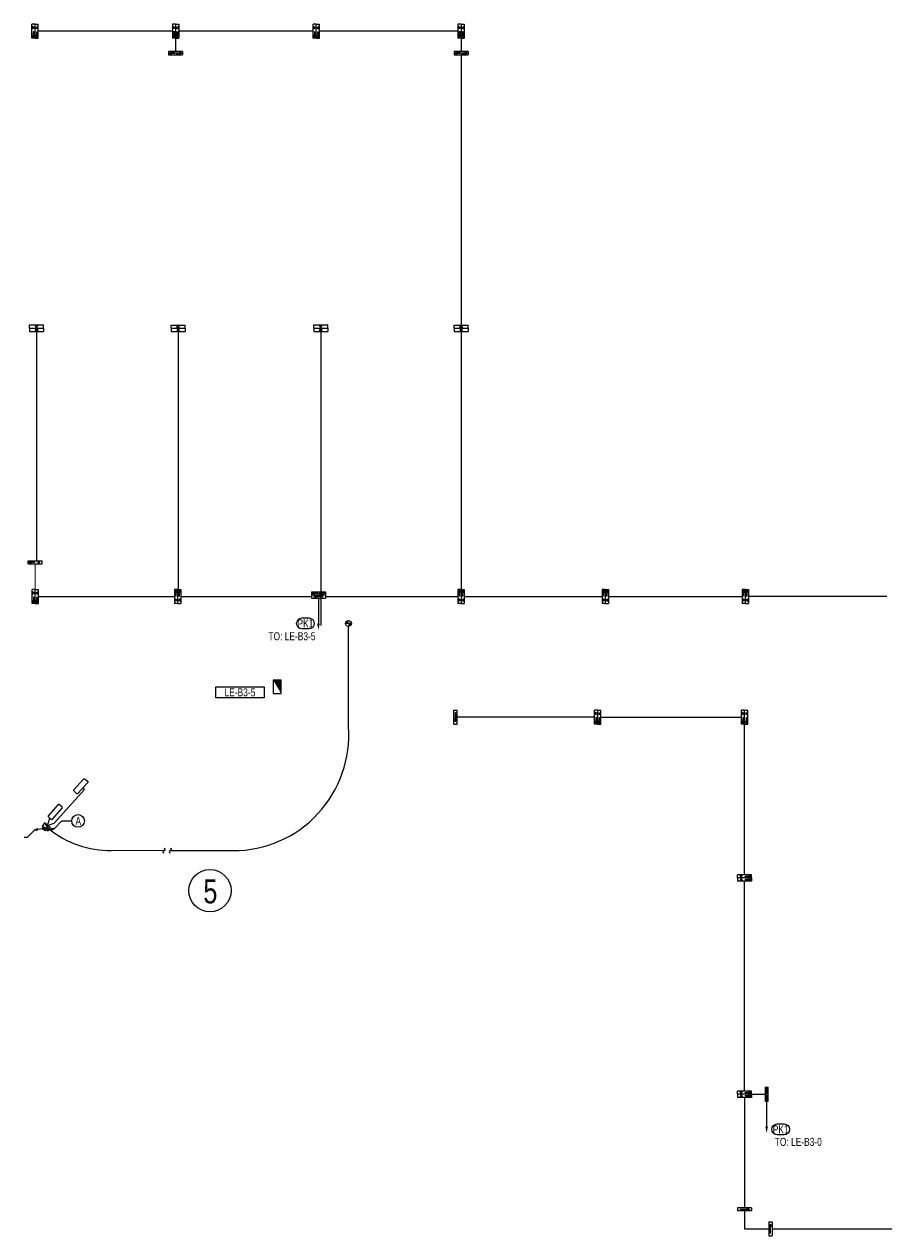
# Model space of a CAD drawing. Header units: millimetres. Extents: x 96113 to 417369, y 91642 to 242281.
# Drawn here: x 255089 to 352061, y 106039 to 242281 of the extents above; entities that cross this region are included whole.
import ezdxf
from ezdxf.enums import TextEntityAlignment as Align

# ---------------------------------------------------------------- set-up
doc = ezdxf.new("R2010")
doc.units = ezdxf.units.MM
doc.header["$LTSCALE"] = 300
doc.linetypes.add('CEN-1', pattern=[24, 20, -2, 0, -2])
for name, color, linetype in [('4', 4, 'Continuous'), ('e-con', 1, 'Continuous'), ('E-SYM', 2, 'Continuous'), ('E-TEXT', 6, 'Continuous'), ('e-text-box', 7, 'Continuous'), ('E-WIRE', 4, 'Continuous'), ('e-wire1s', 4, 'CEN-1'), ('Parking-L', 4, 'Continuous'), ('parking-p', 7, 'Continuous')]:
    doc.layers.add(name, color=color, linetype=linetype)
doc.styles.add('돋움', font='')
doc.styles.get('돋움').set_extended_font_data('Dotum')

# ---------------------------------------------------------------- blocks, each defined once
blk = doc.blocks.new('100-94')
at = {"layer": 'e-con', "linetype": 'Continuous'}
blk.add_line((52, 54), (477, 479), dxfattribs=at)
at = {"layer": 'e-con'}
blk.add_lwpolyline([(477, 479), (292, 373), (365, 294)], close=True, dxfattribs=at)
at = {"layer": 'e-con', "linetype": 'Continuous'}
blk.add_circle((0, 0), 75, dxfattribs=at)
blk = doc.blocks.new('100-33')
at = {"layer": 'E-SYM'}
blk.add_lwpolyline([(-250, -150), (250, -150), (250, 150), (-250, 150)], close=True, dxfattribs=at)
blk.add_solid([(-250, -150), (250, -150), (250, 150), (250, -150)], dxfattribs=at)
blk = doc.blocks.new('ar')
at = {"layer": '4', "color": 4}
blk.add_lwpolyline([(0, 0, 150, 0, 0), (360, 0, 0, 0, 0)], format="xyseb", dxfattribs=at)

msp = doc.modelspace()

# ---------------------------------------------------------------- hatches: boundary and pattern name
at = {"layer": 'parking-p', "linetype": 'Continuous'}
h = msp.add_hatch(color=2, dxfattribs=at)
h.paths.add_polyline_path([(291877, 174890), (291541, 174890), (291541, 174554, 0.4142136)])
h.paths.add_polyline_path([(291541, 175226, 0.4142136), (291206, 174890), (291541, 174890)])

# ---------------------------------------------------------------- linework, layer by layer
at = {"color": 1}
msp.add_circle((275967, 144849), 2382, dxfattribs=at)
at = {"layer": 'E-SYM'}
for p, q in [((257101, 152108), (257910, 151752)), ((257910, 151752), (257379, 152459))]:
    msp.add_line(p, q, dxfattribs=at)
for points in [[(262204, 156977), (261131, 155783, -0.4142136), (260962, 155774), (260688, 156021, -0.4142136), (260679, 156190), (261752, 157383, -0.4142136), (261921, 157392), (262195, 157146, -0.4142136)], [(258882, 154502), (257808, 153308, 0.4142136), (257817, 153139), (258091, 152893, 0.4142136), (258260, 152902), (259334, 154095, 0.4142136), (259325, 154264), (259051, 154511, 0.4142136)]]:
    msp.add_lwpolyline(points, format="xyb", close=True, dxfattribs=at)
msp.add_lwpolyline([(257101, 152108), (257770, 151577), (258049, 151928), (257379, 152459)], close=True, dxfattribs=at)
at = {"layer": 'E-TEXT'}
for points in [[(286326, 175512), (287084, 175512, -1), (287084, 174276), (286326, 174276, -1), (286326, 175512, -1)], [(339757, 118615), (340515, 118615, -1), (340515, 117379), (339757, 117379, -1), (339757, 118615, -1)]]:
    msp.add_lwpolyline(points, format="xyb", dxfattribs=at)
at = {"layer": 'e-text-box'}
for p, q in [((258460, 151802), (259325, 152691)), ((259325, 152691), (260422, 152691)), ((256271, 151706), (255406, 150818)), ((255406, 150818), (255089, 150818))]:
    msp.add_line(p, q, dxfattribs=at)
msp.add_lwpolyline([(276619, 167751), (282068, 167751), (282068, 166548), (276619, 166548)], close=True, dxfattribs=at)
msp.add_circle((261142, 152691), 720, dxfattribs=at)
at = {"layer": 'E-WIRE'}
for p, q in [((271743, 241494), (256673, 241494)), ((287555, 241494), (272463, 241494)), ((303846, 241494), (288275, 241494)), ((304206, 238846), (304206, 178464)), ((256473, 207746), (256473, 181952)), ((272380, 207734), (272380, 178711)), ((288423, 207746), (288423, 174651)), ((256682, 177924), (271968, 177924)), ((272688, 177924), (287377, 177924)), ((288164, 177744), (288164, 174880)), ((288952, 177924), (303846, 177924)), ((304566, 177924), (320054, 177924)), ((320774, 177924), (335789, 177924)), ((352061, 177924), (336509, 177924)), ((291541, 163320), (291541, 174554)), ((319211, 164374), (303746, 164374)), ((319931, 164374), (335724, 164374)), ((336084, 146645), (336084, 163586)), ((258455, 152436), (261853, 156213)), ((261853, 156213), (261668, 156380)), ((257714, 152193), (257954, 153016)), ((257714, 152193), (258455, 152436)), ((271513, 149350), (278588, 149350)), ((336084, 122319), (336084, 145925)), ((336084, 121599), (336084, 109187)), ((338552, 121172), (338552, 118308)), ((336084, 108827), (336084, 106827)), ((336084, 106827), (338803, 106827)), ((339163, 106827), (397762, 106827))]:
    msp.add_line(p, q, dxfattribs=at)
at = {"layer": 'E-WIRE', "lineweight": 0}
for p, q in [((256322, 181592), (256322, 178711)), ((264869, 149350), (270800, 149350))]:
    msp.add_line(p, q, dxfattribs=at)
at = {"layer": 'E-WIRE', "ltscale": 0.5}
for points in [[(272103, 240706), (272103, 239206)], [(304206, 240706), (304206, 239206)], [(336872, 121959), (338372, 121959)]]:
    msp.add_lwpolyline(points, dxfattribs=at)
at = {"layer": 'E-WIRE'}
for centre, start, end in [((270800, 149224), 82.66382, 262.66382), ((270817, 149475), 262.66382, 82.66382), ((271513, 149224), 82.66382, 262.66382), ((271529, 149475), 262.66382, 82.66382)]:
    msp.add_arc(centre, 126, start, end, dxfattribs=at)
at = {"layer": 'Parking-L'}
for centre, radius, start, end in [((278588, 162341), 12991, 270, 4.32131), ((264869, 160633), 11283, 231.91418, 270)]:
    msp.add_arc(centre, radius, start, end, dxfattribs=at)
at = {"layer": 'parking-p', "color": 2, "linetype": 'Continuous'}
for p, q in [((255953, 240706), (255953, 242281)), ((255953, 240706), (255953, 242281)), ((255953, 240706), (255953, 242281)), ((256313, 242281), (255953, 242281)), ((255962, 241865), (255962, 241910)), ((255962, 241910), (256098, 241910)), ((255962, 241865), (256098, 241865)), ((256301, 241888), (256019, 242016)), ((256019, 242016), (256098, 241910)), ((256301, 241888), (256019, 241759)), ((256019, 241759), (256098, 241865)), ((256155, 241438), (256110, 241438)), ((256110, 241438), (256110, 240966)), ((256155, 241438), (256155, 240966)), ((256313, 240706), (256313, 242281)), ((256313, 240706), (256313, 242281)), ((256313, 240706), (256313, 242281)), ((256313, 240706), (256313, 242281)), ((256313, 242281), (256673, 242281)), ((256324, 241888), (256606, 242016)), ((256324, 241888), (256606, 241759)), ((256470, 241438), (256515, 241438)), ((256470, 241438), (256470, 240966)), ((256515, 241438), (256515, 240966)), ((256606, 242016), (256528, 241910)), ((256663, 241910), (256528, 241910)), ((256606, 241759), (256528, 241865)), ((256663, 241865), (256528, 241865)), ((256663, 241865), (256663, 241910)), ((256673, 240706), (256673, 242281)), ((256673, 240706), (256673, 242281)), ((256673, 240706), (256673, 242281)), ((271743, 242281), (271743, 240706)), ((271743, 242281), (271743, 240706)), ((272103, 242281), (271743, 242281)), ((271743, 242281), (271743, 240706)), ((271753, 241865), (271753, 241910)), ((271753, 241910), (271888, 241910)), ((271753, 241865), (271888, 241865)), ((272091, 241888), (271810, 242016)), ((271810, 242016), (271888, 241910)), ((272091, 241888), (271810, 241759)), ((271810, 241759), (271888, 241865)), ((271946, 241438), (271901, 241438)), ((271901, 241438), (271901, 241343)), ((271901, 241234), (271901, 240966)), ((271946, 241438), (271946, 241343)), ((271946, 241234), (271946, 240966)), ((272103, 242281), (272103, 240706)), ((272103, 242281), (272103, 240706)), ((272103, 242281), (272103, 240706)), ((272103, 242281), (272463, 242281)), ((272103, 242281), (272103, 240706)), ((272115, 241888), (272396, 242016)), ((272115, 241888), (272396, 241759)), ((272261, 241438), (272306, 241438)), ((272261, 241438), (272261, 241343)), ((272261, 241234), (272261, 240966)), ((272306, 241438), (272306, 241343)), ((272306, 241234), (272306, 240966)), ((272396, 242016), (272318, 241910)), ((272453, 241910), (272318, 241910)), ((272396, 241759), (272318, 241865)), ((272453, 241865), (272318, 241865)), ((272453, 241865), (272453, 241910)), ((272463, 242281), (272463, 240706)), ((272463, 242281), (272463, 240706)), ((272463, 242281), (272463, 240706)), ((287555, 240706), (287555, 242281)), ((287555, 240706), (287555, 242281)), ((287555, 240706), (287555, 242281)), ((287915, 242281), (287555, 242281)), ((287564, 241865), (287564, 241910)), ((287564, 241910), (287699, 241910)), ((287564, 241865), (287699, 241865)), ((287903, 241888), (287621, 242016)), ((287621, 242016), (287699, 241910)), ((287903, 241888), (287621, 241759)), ((287621, 241759), (287699, 241865)), ((287757, 241438), (287712, 241438)), ((287712, 241438), (287712, 240966)), ((287757, 241438), (287757, 240966)), ((287915, 240706), (287915, 242281)), ((287915, 240706), (287915, 242281)), ((287915, 240706), (287915, 242281)), ((287915, 240706), (287915, 242281)), ((287915, 242281), (288275, 242281)), ((287926, 241888), (288208, 242016)), ((287926, 241888), (288208, 241759)), ((288072, 241438), (288117, 241438)), ((288072, 241438), (288072, 240966)), ((288117, 241438), (288117, 240966)), ((288208, 242016), (288130, 241910)), ((288265, 241910), (288130, 241910)), ((288208, 241759), (288130, 241865)), ((288265, 241865), (288130, 241865)), ((288265, 241865), (288265, 241910)), ((288275, 240706), (288275, 242281)), ((288275, 240706), (288275, 242281)), ((288275, 240706), (288275, 242281)), ((303846, 242281), (303846, 240706)), ((303846, 242281), (303846, 240706)), ((304206, 242281), (303846, 242281)), ((303846, 242281), (303846, 240706)), ((303856, 241865), (303856, 241910)), ((303856, 241910), (303991, 241910)), ((303856, 241865), (303991, 241865)), ((304194, 241888), (303913, 242016)), ((303913, 242016), (303991, 241910)), ((304194, 241888), (303913, 241759)), ((303913, 241759), (303991, 241865)), ((304048, 241438), (304003, 241438)), ((304003, 241438), (304003, 241343)), ((304003, 241234), (304003, 240966)), ((304048, 241438), (304048, 241343)), ((304048, 241234), (304048, 240966)), ((304206, 242281), (304206, 240706)), ((304206, 242281), (304206, 240706)), ((304206, 242281), (304206, 240706)), ((304206, 242281), (304566, 242281)), ((304206, 242281), (304206, 240706)), ((304218, 241888), (304499, 242016)), ((304218, 241888), (304499, 241759)), ((304363, 241438), (304408, 241438)), ((304363, 241438), (304363, 241343)), ((304363, 241234), (304363, 240966)), ((304408, 241438), (304408, 241343)), ((304408, 241234), (304408, 240966)), ((304499, 242016), (304421, 241910)), ((304556, 241910), (304421, 241910)), ((304499, 241759), (304421, 241865)), ((304556, 241865), (304421, 241865)), ((304556, 241865), (304556, 241910)), ((304566, 242281), (304566, 240706)), ((304566, 242281), (304566, 240706)), ((304566, 242281), (304566, 240706)), ((256313, 240706), (255953, 240706)), ((256133, 240763), (256004, 241044)), ((256004, 241044), (256110, 240966)), ((256133, 240763), (256261, 241044)), ((256261, 241044), (256155, 240966)), ((256313, 240706), (256673, 240706)), ((256493, 240763), (256364, 241044)), ((256364, 241044), (256470, 240966)), ((256493, 240763), (256621, 241044)), ((256621, 241044), (256515, 240966)), ((272103, 240706), (271743, 240706)), ((271923, 240763), (271794, 241044)), ((271794, 241044), (271901, 240966)), ((271923, 240763), (272052, 241044)), ((272052, 241044), (271946, 240966)), ((272103, 240706), (272463, 240706)), ((272283, 240763), (272154, 241044)), ((272154, 241044), (272261, 240966)), ((272283, 240763), (272412, 241044)), ((272412, 241044), (272306, 240966)), ((287915, 240706), (287555, 240706)), ((287735, 240763), (287606, 241044)), ((287606, 241044), (287712, 240966)), ((287735, 240763), (287863, 241044)), ((287863, 241044), (287757, 240966)), ((287915, 240706), (288275, 240706)), ((288095, 240763), (287966, 241044)), ((287966, 241044), (288072, 240966)), ((288095, 240763), (288223, 241044)), ((288223, 241044), (288117, 240966)), ((304206, 240706), (303846, 240706)), ((304026, 240763), (303897, 241044)), ((303897, 241044), (304003, 240966)), ((304026, 240763), (304155, 241044)), ((304155, 241044), (304048, 240966)), ((304206, 240706), (304566, 240706)), ((304386, 240763), (304257, 241044)), ((304257, 241044), (304363, 240966)), ((304386, 240763), (304515, 241044)), ((304515, 241044), (304408, 240966)), ((271316, 239206), (271316, 238846)), ((272891, 239206), (271316, 239206)), ((271316, 238846), (272891, 238846)), ((271372, 239026), (271653, 239155)), ((271372, 239026), (271653, 238898)), ((271653, 239155), (271575, 239049)), ((272047, 239049), (271575, 239049)), ((271653, 238898), (271575, 239004)), ((272047, 239004), (271575, 239004)), ((272047, 239004), (272047, 239049)), ((272159, 239004), (272159, 239049)), ((272159, 239049), (272631, 239049)), ((272159, 239004), (272631, 239004)), ((272834, 239026), (272553, 239155)), ((272553, 239155), (272631, 239049)), ((272834, 239026), (272553, 238898)), ((272553, 238898), (272631, 239004)), ((272891, 239206), (272891, 238846)), ((303418, 239206), (303418, 238846)), ((304993, 239206), (303418, 239206)), ((303418, 238846), (304993, 238846)), ((303475, 239026), (303756, 239155)), ((303475, 239026), (303756, 238898)), ((303756, 239155), (303678, 239049)), ((304150, 239049), (303678, 239049)), ((303756, 238898), (303678, 239004)), ((304150, 239004), (303678, 239004)), ((304150, 239004), (304150, 239049)), ((304262, 239004), (304262, 239049)), ((304262, 239049), (304734, 239049)), ((304262, 239004), (304734, 239004)), ((304937, 239026), (304656, 239155)), ((304656, 239155), (304734, 239049)), ((304937, 239026), (304656, 238898)), ((304656, 238898), (304734, 239004)), ((304993, 239206), (304993, 238846)), ((255686, 208466), (257261, 208466)), ((255686, 208466), (257261, 208466)), ((255686, 208106), (255686, 208466)), ((255686, 208466), (257261, 208466)), ((256496, 208456), (256451, 208456)), ((256451, 208456), (256451, 208321)), ((256496, 208456), (256496, 208321)), ((257261, 208106), (257261, 208466)), ((271593, 208454), (273168, 208454)), ((271593, 208454), (273168, 208454)), ((271593, 208094), (271593, 208454)), ((271593, 208454), (273168, 208454)), ((273168, 208094), (273168, 208454)), ((287636, 208466), (289211, 208466)), ((287636, 208466), (289211, 208466)), ((287636, 208106), (287636, 208466)), ((287636, 208466), (289211, 208466)), ((288446, 208456), (288401, 208456)), ((288401, 208456), (288401, 208321)), ((288446, 208456), (288446, 208321)), ((289211, 208106), (289211, 208466)), ((303418, 208454), (304993, 208454)), ((303418, 208454), (304993, 208454)), ((303418, 208094), (303418, 208454)), ((303418, 208454), (304993, 208454)), ((304993, 208094), (304993, 208454)), ((255686, 208106), (257261, 208106)), ((255686, 208106), (255686, 207746)), ((255686, 208106), (257261, 208106)), ((255686, 208106), (257261, 208106)), ((255686, 208106), (257261, 208106)), ((255686, 207746), (257261, 207746)), ((255686, 207746), (257261, 207746)), ((255686, 207746), (257261, 207746)), ((256473, 208118), (256344, 208400)), ((256344, 208400), (256451, 208321)), ((256473, 208094), (256344, 207813)), ((256344, 207813), (256451, 207891)), ((256451, 207756), (256451, 207891)), ((256496, 207756), (256451, 207756)), ((256473, 208118), (256602, 208400)), ((256473, 208094), (256602, 207813)), ((256602, 208400), (256496, 208321)), ((256602, 207813), (256496, 207891)), ((256496, 207756), (256496, 207891)), ((257261, 208106), (257261, 207746)), ((271593, 208094), (273168, 208094)), ((271593, 208094), (271593, 207734)), ((271593, 208094), (273168, 208094)), ((271593, 208094), (273168, 208094)), ((271593, 208094), (273168, 208094)), ((271593, 207734), (273168, 207734)), ((271593, 207734), (273168, 207734)), ((271593, 207734), (273168, 207734)), ((272380, 208106), (272252, 208388)), ((272252, 208388), (272358, 208310)), ((272380, 208083), (272252, 207801)), ((272252, 207801), (272358, 207879)), ((272403, 208445), (272358, 208445)), ((272358, 208445), (272358, 208310)), ((272358, 207744), (272358, 207879)), ((272403, 207744), (272358, 207744)), ((272380, 208106), (272509, 208388)), ((272380, 208083), (272509, 207801)), ((272403, 208445), (272403, 208310)), ((272509, 208388), (272403, 208310)), ((272509, 207801), (272403, 207879)), ((272403, 207744), (272403, 207879)), ((273168, 208094), (273168, 207734)), ((287636, 208106), (289211, 208106)), ((287636, 208106), (287636, 207746)), ((287636, 208106), (289211, 208106)), ((287636, 208106), (289211, 208106)), ((287636, 208106), (289211, 208106)), ((287636, 207746), (289211, 207746)), ((287636, 207746), (289211, 207746)), ((287636, 207746), (289211, 207746)), ((288423, 208118), (288294, 208400)), ((288294, 208400), (288401, 208321)), ((288423, 208094), (288294, 207813)), ((288294, 207813), (288401, 207891)), ((288401, 207756), (288401, 207891)), ((288446, 207756), (288401, 207756)), ((288423, 208118), (288552, 208400)), ((288423, 208094), (288552, 207813)), ((288552, 208400), (288446, 208321)), ((288552, 207813), (288446, 207891)), ((288446, 207756), (288446, 207891)), ((289211, 208106), (289211, 207746)), ((303418, 208094), (304993, 208094)), ((303418, 208094), (303418, 207734)), ((303418, 208094), (304993, 208094)), ((303418, 208094), (304993, 208094)), ((303418, 208094), (304993, 208094)), ((303418, 207734), (304993, 207734)), ((303418, 207734), (304993, 207734)), ((303418, 207734), (304993, 207734)), ((304206, 208106), (304077, 208388)), ((304077, 208388), (304183, 208310)), ((304206, 208083), (304077, 207801)), ((304077, 207801), (304183, 207879)), ((304228, 208445), (304183, 208445)), ((304183, 208445), (304183, 208310)), ((304183, 207744), (304183, 207879)), ((304228, 207744), (304183, 207744)), ((304206, 208106), (304335, 208388)), ((304206, 208083), (304335, 207801)), ((304228, 208445), (304228, 208310)), ((304335, 208388), (304228, 208310)), ((304335, 207801), (304228, 207879)), ((304228, 207744), (304228, 207879)), ((304993, 208094), (304993, 207734)), ((255535, 181592), (255535, 181952)), ((255535, 181952), (257110, 181952)), ((255535, 181592), (257110, 181592)), ((255591, 181772), (255873, 181900)), ((255591, 181772), (255873, 181643)), ((255873, 181900), (255794, 181794)), ((256267, 181794), (255794, 181794)), ((255873, 181643), (255794, 181749)), ((256267, 181749), (255794, 181749)), ((256267, 181749), (256267, 181794)), ((256716, 181603), (256587, 181885)), ((256587, 181885), (256694, 181807)), ((256694, 181942), (256739, 181942)), ((256694, 181942), (256694, 181807)), ((256716, 181603), (256845, 181885)), ((256739, 181942), (256739, 181807)), ((256845, 181885), (256739, 181807)), ((257110, 181592), (257110, 181952)), ((255962, 177136), (255962, 178711)), ((255962, 177136), (255962, 178711)), ((255962, 177136), (255962, 178711)), ((256322, 178711), (255962, 178711)), ((256322, 177136), (256322, 178711)), ((256322, 177136), (256322, 178711)), ((256322, 177136), (256322, 178711)), ((256322, 177136), (256322, 178711)), ((256322, 178711), (256682, 178711)), ((256682, 177136), (256682, 178711)), ((256682, 177136), (256682, 178711)), ((256682, 177136), (256682, 178711)), ((271968, 178711), (271968, 177136)), ((271968, 178711), (271968, 177136)), ((272328, 178711), (271968, 178711)), ((271968, 178711), (271968, 177136)), ((272148, 178655), (272019, 178373)), ((272148, 178655), (272276, 178373)), ((272328, 178711), (272328, 177136)), ((272328, 178711), (272328, 177136)), ((272328, 178711), (272328, 177136)), ((272328, 178711), (272688, 178711)), ((272328, 178711), (272328, 177136)), ((272508, 178655), (272379, 178373)), ((272508, 178655), (272636, 178373)), ((272688, 178711), (272688, 177136)), ((272688, 178711), (272688, 177136)), ((272688, 178711), (272688, 177136)), ((303846, 178711), (303846, 177136)), ((303846, 178711), (303846, 177136)), ((304206, 178711), (303846, 178711)), ((303846, 178711), (303846, 177136)), ((304026, 178655), (303897, 178373)), ((304026, 178655), (304155, 178373)), ((304206, 178711), (304206, 177136)), ((304206, 178711), (304206, 177136)), ((304206, 178711), (304206, 177136)), ((304206, 178711), (304566, 178711)), ((304206, 178711), (304206, 177136)), ((304386, 178655), (304257, 178373)), ((304386, 178655), (304515, 178373)), ((304566, 178711), (304566, 177136)), ((304566, 178711), (304566, 177136)), ((304566, 178711), (304566, 177136)), ((320054, 178711), (320054, 177136)), ((320054, 178711), (320054, 177136)), ((320414, 178711), (320054, 178711)), ((320054, 178711), (320054, 177136)), ((320234, 178655), (320106, 178373)), ((320234, 178655), (320363, 178373)), ((320414, 178711), (320414, 177136)), ((320414, 178711), (320414, 177136)), ((320414, 178711), (320414, 177136)), ((320414, 178711), (320774, 178711)), ((320414, 178711), (320414, 177136)), ((320594, 178655), (320466, 178373)), ((320594, 178655), (320723, 178373)), ((320774, 178711), (320774, 177136)), ((320774, 178711), (320774, 177136)), ((320774, 178711), (320774, 177136)), ((335789, 178711), (335789, 177136)), ((335789, 178711), (335789, 177136)), ((336149, 178711), (335789, 178711)), ((335789, 178711), (335789, 177136)), ((335969, 178655), (335840, 178373)), ((335969, 178655), (336097, 178373)), ((336149, 178711), (336149, 177136)), ((336149, 178711), (336149, 177136)), ((336149, 178711), (336149, 177136)), ((336149, 178711), (336509, 178711)), ((336149, 178711), (336149, 177136)), ((336329, 178655), (336200, 178373)), ((336329, 178655), (336457, 178373)), ((336509, 178711), (336509, 177136)), ((336509, 178711), (336509, 177136)), ((336509, 178711), (336509, 177136)), ((256322, 177136), (255962, 177136)), ((255972, 178295), (255972, 178340)), ((255972, 178340), (256107, 178340)), ((255972, 178295), (256107, 178295)), ((256142, 177192), (256014, 177474)), ((256014, 177474), (256120, 177396)), ((256311, 178317), (256029, 178446)), ((256029, 178446), (256107, 178340)), ((256311, 178317), (256029, 178189)), ((256029, 178189), (256107, 178295)), ((256165, 177868), (256120, 177868)), ((256120, 177868), (256120, 177396)), ((256142, 177192), (256271, 177474)), ((256165, 177868), (256165, 177396)), ((256271, 177474), (256165, 177396)), ((256322, 177136), (256682, 177136)), ((256334, 178317), (256616, 178446)), ((256334, 178317), (256616, 178189)), ((256502, 177192), (256374, 177474)), ((256374, 177474), (256480, 177396)), ((256480, 177868), (256525, 177868)), ((256480, 177868), (256480, 177396)), ((256502, 177192), (256631, 177474)), ((256525, 177868), (256525, 177396)), ((256631, 177474), (256525, 177396)), ((256616, 178446), (256537, 178340)), ((256673, 178340), (256537, 178340)), ((256616, 178189), (256537, 178295)), ((256673, 178295), (256537, 178295)), ((256673, 178295), (256673, 178340)), ((272328, 177136), (271968, 177136)), ((271977, 177552), (271977, 177507)), ((271977, 177552), (272112, 177552)), ((271977, 177507), (272112, 177507)), ((272019, 178373), (272125, 178452)), ((272316, 177530), (272034, 177659)), ((272034, 177659), (272112, 177552)), ((272316, 177530), (272034, 177401)), ((272034, 177401), (272112, 177507)), ((272125, 177979), (272125, 178452)), ((272170, 177979), (272125, 177979)), ((272276, 178373), (272170, 178452)), ((272170, 177979), (272170, 178452)), ((272328, 177136), (272688, 177136)), ((272339, 177530), (272621, 177659)), ((272339, 177530), (272621, 177401)), ((272379, 178373), (272485, 178452)), ((272485, 177979), (272485, 178452)), ((272485, 177979), (272530, 177979)), ((272636, 178373), (272530, 178452)), ((272530, 177979), (272530, 178452)), ((272621, 177659), (272543, 177552)), ((272678, 177552), (272543, 177552)), ((272621, 177401), (272543, 177507)), ((272678, 177507), (272543, 177507)), ((272678, 177552), (272678, 177507)), ((287377, 178464), (288952, 178464)), ((287377, 178464), (287377, 178104)), ((287377, 178104), (288952, 178104)), ((287377, 178104), (288952, 178104)), ((287377, 178104), (287377, 177744)), ((287377, 177744), (288952, 177744)), ((287433, 178284), (287715, 178412)), ((287433, 178284), (287715, 178155)), ((287633, 177924), (287915, 178052)), ((287633, 177924), (287915, 177795)), ((287715, 178412), (287636, 178306)), ((288109, 178306), (287636, 178306)), ((287715, 178155), (287636, 178261)), ((288109, 178261), (287636, 178261)), ((287915, 178052), (287836, 177946)), ((288661, 177946), (287836, 177946)), ((287915, 177795), (287836, 177901)), ((288661, 177901), (287836, 177901)), ((288109, 178261), (288109, 178306)), ((288220, 178261), (288220, 178306)), ((288220, 178306), (288692, 178306)), ((288220, 178261), (288692, 178261)), ((288896, 178284), (288614, 178412)), ((288614, 178412), (288692, 178306)), ((288896, 178284), (288614, 178155)), ((288614, 178155), (288692, 178261)), ((288661, 177946), (288661, 177901)), ((288952, 178464), (288952, 178104)), ((288952, 178104), (288952, 177744)), ((304206, 177136), (303846, 177136)), ((303856, 177552), (303856, 177507)), ((303856, 177552), (303991, 177552)), ((303856, 177507), (303991, 177507)), ((303897, 178373), (304003, 178452)), ((304194, 177530), (303913, 177659)), ((303913, 177659), (303991, 177552)), ((304194, 177530), (303913, 177401)), ((303913, 177401), (303991, 177507)), ((304003, 177979), (304003, 178452)), ((304048, 177979), (304003, 177979)), ((304155, 178373), (304048, 178452)), ((304048, 177979), (304048, 178452)), ((304206, 177136), (304566, 177136)), ((304218, 177530), (304499, 177659)), ((304218, 177530), (304499, 177401)), ((304257, 178373), (304363, 178452)), ((304363, 177979), (304363, 178452)), ((304363, 177979), (304408, 177979)), ((304515, 178373), (304408, 178452)), ((304408, 177979), (304408, 178452)), ((304499, 177659), (304421, 177552)), ((304556, 177552), (304421, 177552)), ((304499, 177401), (304421, 177507)), ((304556, 177507), (304421, 177507)), ((304556, 177552), (304556, 177507)), ((320414, 177136), (320054, 177136)), ((320064, 177552), (320064, 177507)), ((320064, 177552), (320199, 177552)), ((320064, 177507), (320199, 177507)), ((320106, 178373), (320212, 178452)), ((320402, 177530), (320121, 177659)), ((320121, 177659), (320199, 177552)), ((320402, 177530), (320121, 177401)), ((320121, 177401), (320199, 177507)), ((320212, 177979), (320212, 178452)), ((320257, 177979), (320212, 177979)), ((320363, 178373), (320257, 178452)), ((320257, 177979), (320257, 178452)), ((320414, 177136), (320774, 177136)), ((320426, 177530), (320708, 177659)), ((320426, 177530), (320708, 177401)), ((320466, 178373), (320572, 178452)), ((320572, 177979), (320572, 178452)), ((320572, 177979), (320617, 177979)), ((320723, 178373), (320617, 178452)), ((320617, 177979), (320617, 178452)), ((320708, 177659), (320629, 177552)), ((320764, 177552), (320629, 177552)), ((320708, 177401), (320629, 177507)), ((320764, 177507), (320629, 177507)), ((320764, 177552), (320764, 177507)), ((336149, 177136), (335789, 177136)), ((335798, 177552), (335798, 177507)), ((335798, 177552), (335934, 177552)), ((335798, 177507), (335934, 177507)), ((335840, 178373), (335946, 178452)), ((336137, 177530), (335855, 177659)), ((335855, 177659), (335934, 177552)), ((336137, 177530), (335855, 177401)), ((335855, 177401), (335934, 177507)), ((335946, 177979), (335946, 178452)), ((335991, 177979), (335946, 177979)), ((336097, 178373), (335991, 178452)), ((335991, 177979), (335991, 178452)), ((336149, 177136), (336509, 177136)), ((336160, 177530), (336442, 177659)), ((336160, 177530), (336442, 177401)), ((336200, 178373), (336306, 178452)), ((336306, 177979), (336306, 178452)), ((336306, 177979), (336351, 177979)), ((336457, 178373), (336351, 178452)), ((336351, 177979), (336351, 178452)), ((336442, 177659), (336364, 177552)), ((336499, 177552), (336364, 177552)), ((336442, 177401), (336364, 177507)), ((336499, 177507), (336364, 177507)), ((336499, 177552), (336499, 177507)), ((291877, 174890), (291206, 174890)), ((303386, 163586), (303386, 165161)), ((303386, 165161), (303746, 165161)), ((303544, 164871), (303589, 164871)), ((303544, 164871), (303544, 164046)), ((303589, 164871), (303589, 164046)), ((303746, 163586), (303746, 165161)), ((303746, 163586), (303746, 165161)), ((319211, 163586), (319211, 165161)), ((319211, 163586), (319211, 165161)), ((319211, 163586), (319211, 165161)), ((319571, 165161), (319211, 165161)), ((319559, 164768), (319277, 164896)), ((319277, 164896), (319356, 164790)), ((319571, 163586), (319571, 165161)), ((319571, 163586), (319571, 165161)), ((319571, 163586), (319571, 165161)), ((319571, 163586), (319571, 165161)), ((319571, 165161), (319931, 165161)), ((319582, 164768), (319864, 164896)), ((319864, 164896), (319786, 164790)), ((319931, 163586), (319931, 165161)), ((319931, 163586), (319931, 165161)), ((319931, 163586), (319931, 165161)), ((335724, 163586), (335724, 165161)), ((335724, 163586), (335724, 165161)), ((335724, 163586), (335724, 165161)), ((336084, 165161), (335724, 165161)), ((336072, 164768), (335791, 164896)), ((335791, 164896), (335869, 164790)), ((336084, 163586), (336084, 165161)), ((336084, 163586), (336084, 165161)), ((336084, 163586), (336084, 165161)), ((336084, 163586), (336084, 165161)), ((336084, 165161), (336444, 165161)), ((336096, 164768), (336377, 164896)), ((336377, 164896), (336299, 164790)), ((336444, 163586), (336444, 165161)), ((336444, 163586), (336444, 165161)), ((336444, 163586), (336444, 165161)), ((303386, 163586), (303746, 163586)), ((303566, 163843), (303437, 164124)), ((303437, 164124), (303544, 164046)), ((303566, 163843), (303695, 164124)), ((303695, 164124), (303589, 164046)), ((319571, 163586), (319211, 163586)), ((319220, 164745), (319220, 164790)), ((319220, 164790), (319356, 164790)), ((319220, 164745), (319356, 164745)), ((319391, 163643), (319262, 163924)), ((319262, 163924), (319368, 163846)), ((319559, 164768), (319277, 164639)), ((319277, 164639), (319356, 164745)), ((319413, 164318), (319368, 164318)), ((319368, 164318), (319368, 163846)), ((319391, 163643), (319519, 163924)), ((319413, 164318), (319413, 163846)), ((319519, 163924), (319413, 163846)), ((319571, 163586), (319931, 163586)), ((319582, 164768), (319864, 164639)), ((319751, 163643), (319622, 163924)), ((319622, 163924), (319728, 163846)), ((319728, 164318), (319773, 164318)), ((319728, 164318), (319728, 163846)), ((319751, 163643), (319879, 163924)), ((319773, 164318), (319773, 163846)), ((319879, 163924), (319773, 163846)), ((319921, 164790), (319786, 164790)), ((319864, 164639), (319786, 164745)), ((319921, 164745), (319786, 164745)), ((319921, 164745), (319921, 164790)), ((336084, 163586), (335724, 163586)), ((335734, 164745), (335734, 164790)), ((335734, 164790), (335869, 164790)), ((335734, 164745), (335869, 164745)), ((335904, 163643), (335775, 163924)), ((335775, 163924), (335882, 163846)), ((336072, 164768), (335791, 164639)), ((335791, 164639), (335869, 164745)), ((335927, 164318), (335882, 164318)), ((335882, 164318), (335882, 163846)), ((335904, 163643), (336033, 163924)), ((335927, 164318), (335927, 163846)), ((336033, 163924), (335927, 163846)), ((336084, 163586), (336444, 163586)), ((336096, 164768), (336377, 164639)), ((336264, 163643), (336135, 163924)), ((336135, 163924), (336242, 163846)), ((336242, 164318), (336287, 164318)), ((336242, 164318), (336242, 163846)), ((336264, 163643), (336393, 163924)), ((336287, 164318), (336287, 163846)), ((336393, 163924), (336287, 163846)), ((336434, 164790), (336299, 164790)), ((336377, 164639), (336299, 164745)), ((336434, 164745), (336299, 164745)), ((336434, 164745), (336434, 164790)), ((336872, 146645), (335297, 146645)), ((336872, 146645), (335297, 146645)), ((336872, 146645), (335297, 146645)), ((335297, 146285), (335297, 146645)), ((336872, 146285), (335297, 146285)), ((336872, 146285), (335297, 146285)), ((335297, 146285), (335297, 145925)), ((336872, 146285), (335297, 146285)), ((336872, 146285), (335297, 146285)), ((336872, 145925), (335297, 145925)), ((336872, 145925), (335297, 145925)), ((336872, 145925), (335297, 145925)), ((335690, 146296), (335562, 146578)), ((335562, 146578), (335668, 146500)), ((335690, 146273), (335562, 145991)), ((335562, 145991), (335668, 146070)), ((335713, 146635), (335668, 146635)), ((335668, 146635), (335668, 146500)), ((335668, 145935), (335668, 146070)), ((335713, 145935), (335668, 145935)), ((335690, 146296), (335819, 146578)), ((335690, 146273), (335819, 145991)), ((335713, 146635), (335713, 146500)), ((335819, 146578), (335713, 146500)), ((335819, 145991), (335713, 146070)), ((335713, 145935), (335713, 146070)), ((336140, 146442), (336140, 146487)), ((336140, 146487), (336612, 146487)), ((336140, 146442), (336612, 146442)), ((336140, 146127), (336140, 146082)), ((336140, 146127), (336612, 146127)), ((336140, 146082), (336612, 146082)), ((336815, 146465), (336534, 146593)), ((336534, 146593), (336612, 146487)), ((336815, 146465), (336534, 146336)), ((336534, 146336), (336612, 146442)), ((336815, 146105), (336534, 146233)), ((336534, 146233), (336612, 146127)), ((336815, 146105), (336534, 145976)), ((336534, 145976), (336612, 146082)), ((336872, 146285), (336872, 146645)), ((336872, 146285), (336872, 145925)), ((338372, 122747), (338732, 122747)), ((338372, 122747), (338372, 121172)), ((338552, 122690), (338423, 122409)), ((338552, 122690), (338680, 122409)), ((338732, 121172), (338732, 122747)), ((336872, 122319), (335297, 122319)), ((336872, 122319), (335297, 122319)), ((336872, 122319), (335297, 122319)), ((335297, 121959), (335297, 122319)), ((336872, 121959), (335297, 121959)), ((336872, 121959), (335297, 121959)), ((335297, 121959), (335297, 121599)), ((336872, 121959), (335297, 121959)), ((336872, 121959), (335297, 121959)), ((336872, 121599), (335297, 121599)), ((336872, 121599), (335297, 121599)), ((336872, 121599), (335297, 121599)), ((335690, 121971), (335562, 122253)), ((335562, 122253), (335668, 122174)), ((335690, 121947), (335562, 121666)), ((335562, 121666), (335668, 121744)), ((335713, 122309), (335668, 122309)), ((335668, 122309), (335668, 122174)), ((335668, 121609), (335668, 121744)), ((335713, 121609), (335668, 121609)), ((335690, 121971), (335819, 122253)), ((335690, 121947), (335819, 121666)), ((335713, 122309), (335713, 122174)), ((335819, 122253), (335713, 122174)), ((335819, 121666), (335713, 121744)), ((335713, 121609), (335713, 121744)), ((336140, 122117), (336140, 122162)), ((336140, 122162), (336612, 122162)), ((336140, 122117), (336612, 122117)), ((336140, 121802), (336140, 121757)), ((336140, 121802), (336612, 121802)), ((336140, 121757), (336612, 121757)), ((336815, 122139), (336534, 122268)), ((336534, 122268), (336612, 122162)), ((336815, 122139), (336534, 122010)), ((336534, 122010), (336612, 122117)), ((336815, 121779), (336534, 121908)), ((336534, 121908), (336612, 121802)), ((336815, 121779), (336534, 121650)), ((336534, 121650), (336612, 121757)), ((336872, 121959), (336872, 122319)), ((336872, 121959), (336872, 121599)), ((338423, 122409), (338529, 122487)), ((338552, 121228), (338423, 121509)), ((338423, 121509), (338529, 121431)), ((338529, 122015), (338529, 122487)), ((338574, 122015), (338529, 122015)), ((338574, 121903), (338529, 121903)), ((338529, 121903), (338529, 121431)), ((338552, 121228), (338680, 121509)), ((338680, 122409), (338574, 122487)), ((338574, 122015), (338574, 122487)), ((338574, 121903), (338574, 121431)), ((338680, 121509), (338574, 121431)), ((338372, 121172), (338732, 121172)), ((336872, 109187), (335297, 109187)), ((335297, 109187), (335297, 108827)), ((335587, 109029), (335587, 108984)), ((335587, 109029), (336412, 109029)), ((336615, 109007), (336334, 109136)), ((336334, 109136), (336412, 109029)), ((336615, 109007), (336334, 108878)), ((336872, 109187), (336872, 108827)), ((336872, 108827), (335297, 108827)), ((336872, 108827), (335297, 108827)), ((335587, 108984), (336412, 108984)), ((336334, 108878), (336412, 108984)), ((338803, 107614), (338803, 106039)), ((338803, 107614), (339163, 107614)), ((338983, 107358), (338854, 107076)), ((338854, 107076), (338961, 107155)), ((338961, 106330), (338961, 107155)), ((338961, 106330), (339006, 106330)), ((338983, 107358), (339112, 107076)), ((339112, 107076), (339006, 107155)), ((339006, 106330), (339006, 107155)), ((339163, 107614), (339163, 106039)), ((339163, 107614), (339163, 106039)), ((338803, 106039), (339163, 106039))]:
    msp.add_line(p, q, dxfattribs=at)
for points in [[(271789, 241454), (271757, 241422)], [(271757, 241422), (271891, 241288)], [(271757, 241154), (271891, 241288)], [(271757, 241154), (271789, 241122)], [(271789, 241454), (271923, 241320)], [(271789, 241122), (271923, 241256)], [(271923, 241320), (272057, 241454)], [(271923, 241256), (272057, 241122)], [(271955, 241288), (272089, 241422)], [(271955, 241288), (272089, 241154)], [(272089, 241422), (272057, 241454)], [(272057, 241122), (272089, 241154)], [(272117, 241422), (272149, 241454)], [(272251, 241288), (272117, 241422)], [(272251, 241288), (272117, 241154)], [(272149, 241122), (272117, 241154)], [(272283, 241320), (272149, 241454)], [(272283, 241256), (272149, 241122)], [(272417, 241454), (272283, 241320)], [(272417, 241122), (272283, 241256)], [(272449, 241422), (272315, 241288)], [(272449, 241154), (272315, 241288)], [(272417, 241454), (272449, 241422)], [(272449, 241154), (272417, 241122)], [(303892, 241454), (303860, 241422)], [(303860, 241422), (303994, 241288)], [(303860, 241154), (303994, 241288)], [(303860, 241154), (303892, 241122)], [(303892, 241454), (304026, 241320)], [(303892, 241122), (304026, 241256)], [(304026, 241320), (304160, 241454)], [(304026, 241256), (304160, 241122)], [(304058, 241288), (304192, 241422)], [(304058, 241288), (304192, 241154)], [(304192, 241422), (304160, 241454)], [(304160, 241122), (304192, 241154)], [(304220, 241422), (304252, 241454)], [(304354, 241288), (304220, 241422)], [(304354, 241288), (304220, 241154)], [(304252, 241122), (304220, 241154)], [(304386, 241320), (304252, 241454)], [(304386, 241256), (304252, 241122)], [(304520, 241454), (304386, 241320)], [(304520, 241122), (304386, 241256)], [(304552, 241422), (304418, 241288)], [(304552, 241154), (304418, 241288)], [(304520, 241454), (304552, 241422)], [(304552, 241154), (304520, 241122)], [(256339, 208092), (256308, 208060)], [(256442, 207926), (256308, 208060)], [(256308, 207792), (256442, 207926)], [(256308, 207792), (256339, 207760)], [(256474, 207958), (256339, 208092)], [(256339, 207760), (256474, 207894)], [(256474, 207958), (256608, 208092)], [(256608, 207760), (256474, 207894)], [(256505, 207926), (256639, 208060)], [(256639, 207792), (256505, 207926)], [(256639, 208060), (256608, 208092)], [(256608, 207760), (256639, 207792)], [(272215, 208409), (272247, 208440)], [(272215, 208409), (272349, 208274)], [(272349, 208274), (272215, 208140)], [(272247, 208109), (272215, 208140)], [(272247, 208440), (272381, 208306)], [(272381, 208243), (272247, 208109)], [(272515, 208440), (272381, 208306)], [(272381, 208243), (272515, 208109)], [(272547, 208409), (272413, 208274)], [(272413, 208274), (272547, 208140)], [(272515, 208440), (272547, 208409)], [(272547, 208140), (272515, 208109)], [(288289, 208092), (288258, 208060)], [(288392, 207926), (288258, 208060)], [(288258, 207792), (288392, 207926)], [(288258, 207792), (288289, 207760)], [(288423, 207958), (288289, 208092)], [(288289, 207760), (288423, 207894)], [(288423, 207958), (288558, 208092)], [(288558, 207760), (288423, 207894)], [(288455, 207926), (288589, 208060)], [(288589, 207792), (288455, 207926)], [(288589, 208060), (288558, 208092)], [(288558, 207760), (288589, 207792)], [(304040, 208409), (304072, 208440)], [(304040, 208409), (304175, 208274)], [(304175, 208274), (304040, 208140)], [(304072, 208109), (304040, 208140)], [(304072, 208440), (304206, 208306)], [(304206, 208243), (304072, 208109)], [(304340, 208440), (304206, 208306)], [(304206, 208243), (304340, 208109)], [(304372, 208409), (304238, 208274)], [(304238, 208274), (304372, 208140)], [(304340, 208440), (304372, 208409)], [(304372, 208140), (304340, 208109)]]:
    msp.add_lwpolyline(points, dxfattribs=at)
msp.add_circle((291541, 174890), 336, dxfattribs=at)

# ---------------------------------------------------------------- block references
at = {"layer": 'e-con', "xscale": 1.5, "yscale": 1.5, "zscale": 1.5}
for p, rotation in [((257277, 151824), 141.5686865846412), ((257454, 151684), 321.5686865846412)]:
    msp.add_blockref('100-94', p, dxfattribs=dict(at, rotation=rotation))
at = {"layer": 'E-TEXT', "xscale": 3, "yscale": 3, "zscale": 3, "rotation": 90}
msp.add_blockref('100-33', (283520, 167777), dxfattribs=at)
at = {"layer": 'e-wire1s', "xscale": 2, "yscale": 2, "zscale": 2, "rotation": 270}
for p in [(288164, 174880), (338552, 118308)]:
    msp.add_blockref('ar', p, dxfattribs=at)

# ---------------------------------------------------------------- texts
at = {"layer": 'E-TEXT', "style": '돋움', "width": 0.8}
for s, p in [('PK1', (286705, 174894)), ('TO: LE-B3-5', (285191, 173456)), ('LE-B3-5', (279343, 167149)), ('A', (261164, 152691)), ('PK1', (340136, 117997)), ('TO: LE-B3-0', (342115, 116600))]:
    msp.add_text(s, height=900, dxfattribs=at).set_placement(p, align=Align.MIDDLE_CENTER)
at = {"layer": 'E-TEXT', "color": 1, "style": '돋움', "width": 0.8}
msp.add_text('5', height=2700, dxfattribs=at).set_placement((276015, 144764, 4600), align=Align.MIDDLE_CENTER)

doc.saveas('drawing.dxf')
